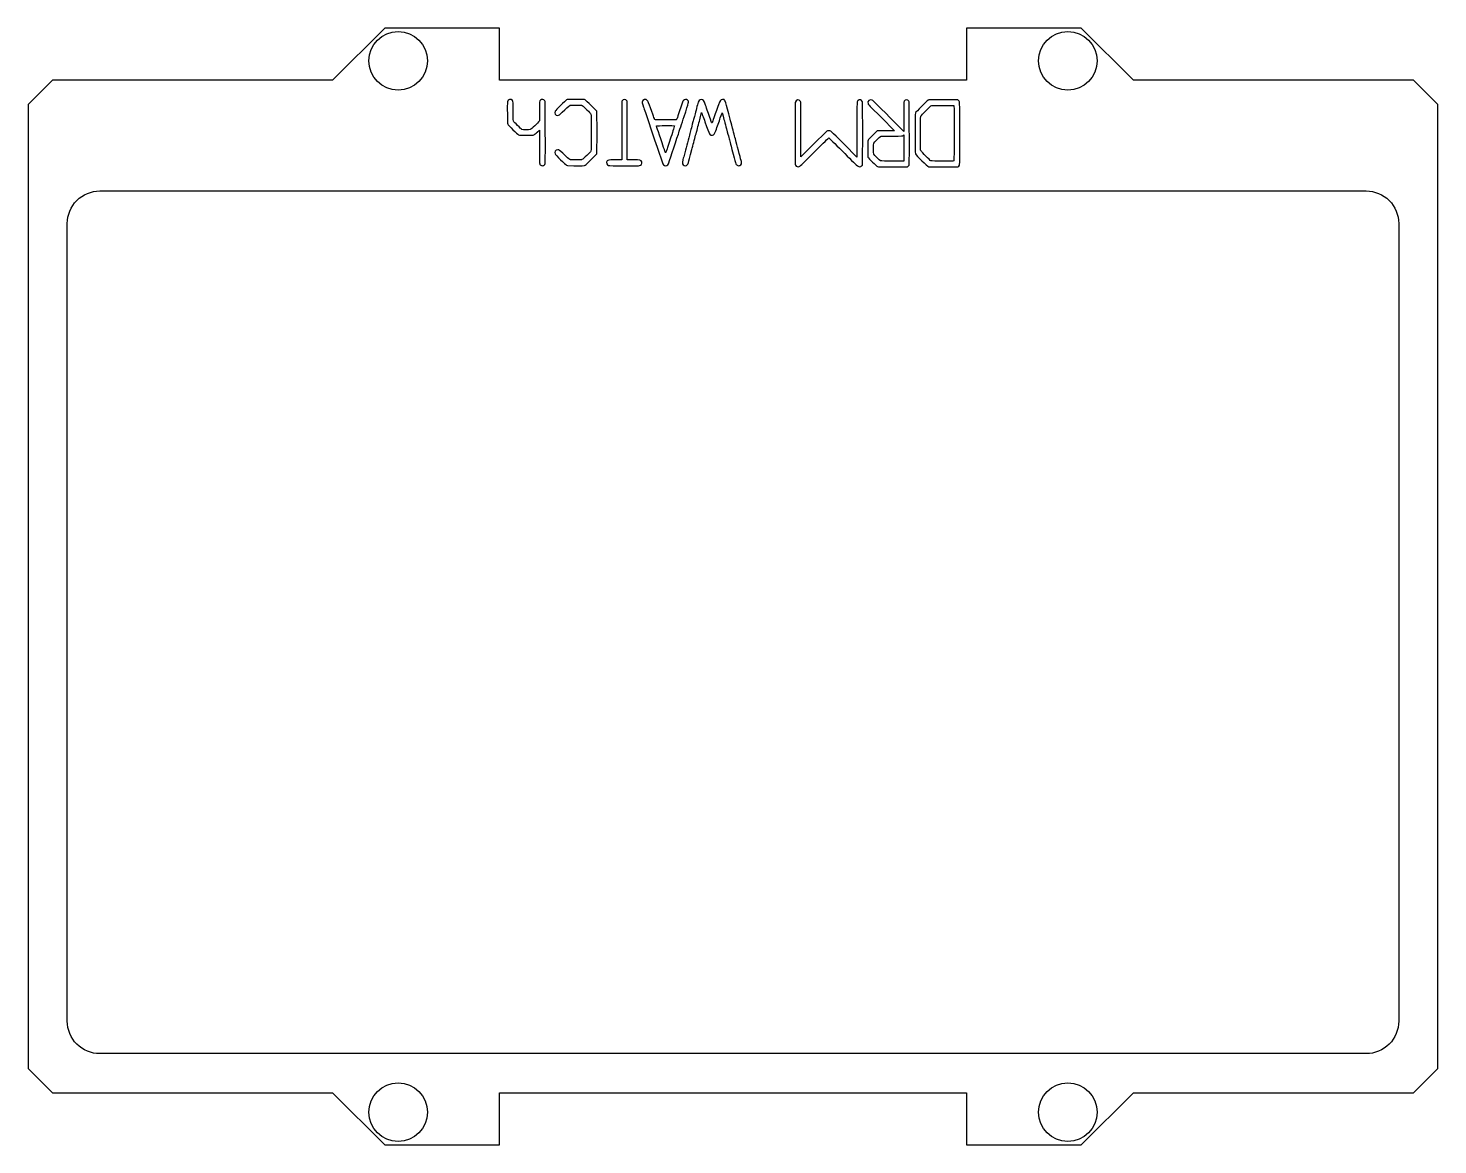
# Model space of a CAD drawing. Header units: millimetres. Extents: x 64.9 to 129.9, y 39.7 to 91.1.
import ezdxf

# ---------------------------------------------------------------- set-up
doc = ezdxf.new("R2010")
doc.units = ezdxf.units.MM
doc.layers.get('0').update_dxf_attribs({"linetype": 'CONTINUOUS'})

msp = doc.modelspace()

# ---------------------------------------------------------------- linework, layer by layer
for p, q in [((88.761, 87.751), (88.744, 87.779)), ((88.763, 86.386), (88.761, 87.751)), ((89.77, 87.847), (89.741, 87.829)), ((90.168, 87.847), (89.77, 87.847)), ((90.566, 87.847), (90.168, 87.847)), ((90.599, 87.829), (90.566, 87.847)), ((92.532, 87.768), (92.516, 87.789)), ((92.534, 86.414), (92.532, 87.768)), ((95.092, 87.763), (95.002, 87.488)), ((95.13, 87.802), (95.092, 87.763)), ((100.536, 87.722), (100.521, 87.751)), ((100.538, 86.463), (100.536, 87.722)), ((107.77, 87.825), (107.099, 87.827)), ((107.798, 87.802), (107.77, 87.825)), ((88.493, 87.298), (88.493, 86.867)), ((90.172, 87.582), (90.426, 87.582)), ((90.426, 87.582), (90.46, 87.561)), ((95.933, 87.121), (95.964, 87.242)), ((95.964, 87.242), (96.011, 87.11)), ((105.282, 87.061), (105.282, 86.373)), ((106.53, 87.545), (106.566, 87.563)), ((106.566, 87.563), (107.076, 87.563)), ((107.076, 87.563), (107.585, 87.563)), ((107.585, 87.563), (107.589, 87.539)), ((88.381, 86.334), (88.489, 86.436)), ((88.493, 86.867), (88.476, 86.842)), ((88.489, 86.436), (88.493, 85.662)), ((92.285, 86.415), (92.281, 85.063)), ((92.536, 85.06), (92.534, 86.414)), ((94.789, 86.908), (94.311, 86.908)), ((94.806, 86.925), (94.789, 86.908)), ((100.54, 85.204), (100.538, 86.463)), ((103.117, 86.46), (103.117, 85.191)), ((104.243, 87.009), (104.844, 86.407)), ((104.844, 86.407), (104.461, 86.407)), ((105.282, 86.373), (104.651, 87.006)), ((87.532, 86.215), (87.569, 86.197)), ((87.569, 86.197), (87.889, 86.197)), ((87.889, 86.197), (88.209, 86.197)), ((88.209, 86.197), (88.241, 86.214)), ((101.131, 85.794), (100.54, 85.204)), ((103.117, 85.191), (102.524, 85.784)), ((105.265, 86.196), (105.282, 86.211)), ((105.282, 86.211), (105.282, 85.61)), ((106.048, 85.512), (106.048, 86.28)), ((89.918, 85.06), (89.886, 85.078)), ((106.07, 85.476), (106.048, 85.512)), ((89.746, 84.815), (89.785, 84.796)), ((89.785, 84.796), (90.072, 84.793)), ((90.17, 85.06), (89.918, 85.06)), ((92.281, 85.063), (91.976, 85.06)), ((92.813, 85.06), (92.536, 85.06)), ((104.069, 84.754), (104.108, 84.736)), ((104.108, 84.736), (104.763, 84.736)), ((105.494, 84.782), (105.523, 84.815)), ((105.523, 84.815), (105.528, 84.921))]:
    msp.add_line(p, q)
msp.add_lwpolyline([(108.159, 39.68), (113.452, 39.68), (115.852, 42.08), (128.757, 42.08), (129.878, 43.201), (129.878, 87.609), (128.757, 88.73), (115.852, 88.73), (113.452, 91.13), (108.159, 91.13), (108.159, 88.73), (86.659, 88.73), (86.659, 91.13), (81.366, 91.13), (78.966, 88.73), (66.061, 88.73), (64.94, 87.609), (64.94, 43.201), (66.061, 42.08), (78.966, 42.08), (81.366, 39.68), (86.659, 39.68), (86.659, 42.08), (108.159, 42.08)], close=True)
msp.add_lwpolyline([(128.078, 82.13), (128.078, 45.38, -0.414214), (126.578, 43.88), (68.24, 43.88, -0.414214), (66.74, 45.38), (66.74, 82.13, -0.414214), (68.24, 83.63), (126.578, 83.63, -0.414214)], format="xyb", close=True)
for centre in [(81.987, 89.63), (112.831, 89.63), (81.987, 41.18), (112.831, 41.18)]:
    msp.add_circle(centre, 1.35)
for points in [[(87.019, 87.733), (87.005, 87.638), (87.014, 86.739), (87.03, 86.709)], [(87.257, 87.791), (87.183, 87.891), (87.038, 87.856), (87.019, 87.733)], [(87.285, 87.287), (87.285, 87.719), (87.283, 87.757), (87.257, 87.791)], [(88.54, 87.812), (88.492, 87.768), (88.493, 87.775), (88.493, 87.298)], [(88.744, 87.779), (88.695, 87.857), (88.605, 87.872), (88.54, 87.812)], [(89.741, 87.829), (89.7, 87.804), (89.231, 87.337), (89.214, 87.304)], [(91.13, 87.304), (91.109, 87.343), (90.64, 87.807), (90.599, 87.829)], [(92.297, 87.781), (92.291, 87.77), (92.288, 87.423), (92.285, 86.415)], [(92.516, 87.789), (92.459, 87.867), (92.345, 87.862), (92.297, 87.781)], [(93.481, 87.775), (93.409, 87.898), (93.236, 87.86), (93.229, 87.719)], [(93.229, 87.719), (93.227, 87.674), (93.232, 87.657), (93.287, 87.497)], [(93.607, 87.453), (93.529, 87.667), (93.498, 87.746), (93.481, 87.775)], [(95.314, 87.813), (95.256, 87.865), (95.187, 87.861), (95.13, 87.802)], [(95.158, 87.055), (95.387, 87.744), (95.388, 87.749), (95.314, 87.813)], [(95.949, 87.842), (95.854, 87.847), (95.826, 87.81), (95.772, 87.604)], [(96.144, 87.583), (96.068, 87.802), (96.042, 87.837), (95.949, 87.842)], [(96.926, 87.843), (96.839, 87.843), (96.809, 87.804), (96.736, 87.594)], [(97.215, 87.177), (97.033, 87.874), (97.046, 87.843), (96.926, 87.843)], [(100.274, 87.709), (100.26, 87.618), (100.269, 84.846), (100.283, 84.82)], [(100.521, 87.751), (100.458, 87.872), (100.295, 87.844), (100.274, 87.709)], [(103.169, 87.801), (103.112, 87.755), (103.117, 87.879), (103.117, 86.46)], [(103.372, 87.742), (103.338, 87.823), (103.235, 87.853), (103.169, 87.801)], [(103.372, 84.825), (103.387, 84.855), (103.387, 87.706), (103.372, 87.742)], [(103.822, 87.808), (103.704, 87.869), (103.589, 87.773), (103.63, 87.647)], [(104.651, 87.006), (103.991, 87.667), (103.872, 87.781), (103.822, 87.808)], [(105.297, 87.774), (105.282, 87.75), (105.282, 87.741), (105.282, 87.061)], [(105.515, 87.766), (105.469, 87.843), (105.343, 87.847), (105.297, 87.774)], [(105.528, 84.921), (105.541, 85.195), (105.529, 87.743), (105.515, 87.766)], [(106.398, 87.814), (106.356, 87.794), (105.824, 87.26), (105.809, 87.223)], [(107.099, 87.827), (106.442, 87.829), (106.428, 87.828), (106.398, 87.814)], [(107.856, 86.286), (107.856, 87.917), (107.862, 87.75), (107.798, 87.802)], [(87.298, 86.841), (87.286, 86.859), (87.285, 86.894), (87.285, 87.287)], [(89.214, 87.304), (89.168, 87.216), (89.231, 87.112), (89.33, 87.112)], [(89.33, 87.112), (89.392, 87.112), (89.41, 87.124), (89.546, 87.257)], [(89.546, 87.257), (89.692, 87.401), (89.856, 87.548), (89.892, 87.568)], [(89.892, 87.568), (89.916, 87.581), (89.936, 87.582), (90.172, 87.582)], [(90.46, 87.561), (90.541, 87.514), (90.835, 87.228), (90.864, 87.17)], [(90.864, 87.17), (90.888, 87.12), (90.887, 85.517), (90.863, 85.47)], [(91.133, 85.343), (91.152, 85.388), (91.148, 87.267), (91.13, 87.304)], [(93.287, 87.497), (93.32, 87.402), (93.414, 87.123), (93.497, 86.879)], [(93.815, 86.922), (93.795, 86.938), (93.781, 86.974), (93.607, 87.453)], [(95.002, 87.488), (94.834, 86.97), (94.824, 86.943), (94.806, 86.925)], [(94.891, 86.249), (94.932, 86.374), (95.052, 86.737), (95.158, 87.055)], [(95.617, 87.018), (95.604, 86.968), (95.579, 86.873), (95.562, 86.809)], [(95.772, 87.604), (95.715, 87.387), (95.644, 87.117), (95.617, 87.018)], [(95.861, 86.845), (95.883, 86.93), (95.916, 87.054), (95.933, 87.121)], [(96.011, 87.11), (96.036, 87.037), (96.083, 86.903), (96.115, 86.812)], [(96.249, 87.28), (96.215, 87.377), (96.167, 87.513), (96.144, 87.583)], [(96.37, 86.935), (96.338, 87.027), (96.283, 87.183), (96.249, 87.28)], [(96.619, 87.261), (96.584, 87.162), (96.531, 87.01), (96.501, 86.924)], [(96.736, 87.594), (96.707, 87.51), (96.654, 87.361), (96.619, 87.261)], [(96.825, 86.993), (96.891, 87.181), (96.906, 87.224), (96.911, 87.228)], [(96.911, 87.228), (96.912, 87.23), (96.926, 87.184), (96.941, 87.127)], [(96.941, 87.127), (96.956, 87.069), (96.988, 86.948), (97.012, 86.856)], [(97.388, 86.525), (97.289, 86.899), (97.254, 87.03), (97.215, 87.177)], [(103.63, 87.647), (103.641, 87.614), (103.694, 87.559), (104.243, 87.009)], [(105.809, 87.223), (105.792, 87.181), (105.792, 85.375), (105.809, 85.334)], [(106.048, 86.28), (106.048, 87.048), (106.048, 87.048), (106.064, 87.079)], [(106.064, 87.079), (106.087, 87.126), (106.483, 87.522), (106.53, 87.545)], [(107.589, 87.539), (107.597, 87.495), (107.593, 85.028), (107.586, 85.014)], [(87.03, 86.709), (87.052, 86.666), (87.489, 86.236), (87.532, 86.215)], [(87.683, 86.466), (87.65, 86.489), (87.315, 86.815), (87.298, 86.841)], [(88.072, 86.456), (88.014, 86.434), (87.718, 86.441), (87.683, 86.466)], [(88.476, 86.842), (88.442, 86.788), (88.109, 86.47), (88.072, 86.456)], [(88.688, 84.808), (88.771, 84.861), (88.766, 84.757), (88.763, 86.386)], [(93.497, 86.879), (93.967, 85.481), (94.157, 84.923), (94.178, 84.883)], [(94.311, 86.908), (93.85, 86.908), (93.833, 86.908), (93.815, 86.922)], [(93.886, 86.633), (93.892, 86.64), (94.711, 86.642), (94.717, 86.636)], [(94.213, 85.636), (94.016, 86.215), (93.88, 86.628), (93.886, 86.633)], [(94.717, 86.636), (94.719, 86.633), (94.644, 86.4), (94.55, 86.116)], [(95.562, 86.809), (95.484, 86.51), (95.45, 86.383), (95.404, 86.208)], [(95.688, 86.194), (95.708, 86.269), (95.746, 86.411), (95.772, 86.51)], [(95.772, 86.51), (95.798, 86.61), (95.838, 86.76), (95.861, 86.845)], [(96.115, 86.812), (96.343, 86.163), (96.326, 86.194), (96.457, 86.202)], [(96.442, 86.762), (96.435, 86.755), (96.429, 86.768), (96.37, 86.935)], [(96.501, 86.924), (96.471, 86.837), (96.444, 86.764), (96.442, 86.762)], [(96.457, 86.202), (96.535, 86.207), (96.557, 86.234), (96.617, 86.404)], [(96.617, 86.404), (96.686, 86.599), (96.771, 86.838), (96.825, 86.993)], [(97.012, 86.856), (97.037, 86.765), (97.08, 86.603), (97.108, 86.496)], [(97.108, 86.496), (97.214, 86.092), (97.226, 86.046), (97.274, 85.866)], [(97.48, 86.175), (97.458, 86.26), (97.416, 86.418), (97.388, 86.525)], [(101.822, 86.407), (101.742, 86.407), (101.764, 86.427), (101.131, 85.794)], [(102.524, 85.784), (101.884, 86.423), (101.902, 86.407), (101.822, 86.407)], [(104.051, 86.394), (104.012, 86.376), (103.651, 86.005), (103.632, 85.964)], [(104.461, 86.407), (104.114, 86.407), (104.076, 86.406), (104.051, 86.394)], [(88.241, 86.214), (88.259, 86.224), (88.322, 86.278), (88.381, 86.334)], [(94.55, 86.116), (94.456, 85.833), (94.363, 85.55), (94.343, 85.489)], [(94.435, 84.883), (94.447, 84.908), (94.738, 85.777), (94.891, 86.249)], [(95.404, 86.208), (95.314, 85.872), (95.243, 85.601), (95.154, 85.262)], [(95.514, 85.535), (95.563, 85.721), (95.642, 86.017), (95.688, 86.194)], [(97.274, 85.866), (97.301, 85.765), (97.339, 85.621), (97.359, 85.546)], [(97.558, 85.881), (97.537, 85.958), (97.502, 86.09), (97.48, 86.175)], [(97.794, 84.986), (97.782, 85.034), (97.625, 85.628), (97.558, 85.881)], [(101.259, 85.522), (101.563, 85.827), (101.817, 86.076), (101.822, 86.076)], [(101.822, 86.076), (101.827, 86.076), (102.102, 85.806), (102.432, 85.477)], [(103.632, 85.964), (103.614, 85.923), (103.61, 85.233), (103.628, 85.19)], [(103.897, 85.321), (103.876, 85.366), (103.875, 85.785), (103.897, 85.827)], [(103.897, 85.827), (103.917, 85.867), (104.174, 86.131), (104.206, 86.145)], [(104.206, 86.145), (104.229, 86.155), (104.296, 86.157), (104.722, 86.159)], [(104.722, 86.159), (105.243, 86.161), (105.225, 86.159), (105.265, 86.196)], [(107.843, 84.82), (107.855, 84.841), (107.856, 84.954), (107.856, 86.286)], [(88.493, 85.662), (88.497, 84.796), (88.492, 84.862), (88.549, 84.819)], [(89.334, 85.531), (89.234, 85.531), (89.169, 85.431), (89.212, 85.341)], [(89.212, 85.341), (89.232, 85.299), (89.699, 84.839), (89.746, 84.815)], [(89.568, 85.366), (89.424, 85.505), (89.388, 85.531), (89.334, 85.531)], [(89.886, 85.078), (89.848, 85.099), (89.754, 85.185), (89.568, 85.366)], [(90.45, 85.074), (90.425, 85.061), (90.405, 85.06), (90.17, 85.06)], [(90.863, 85.47), (90.833, 85.412), (90.517, 85.109), (90.45, 85.074)], [(90.604, 84.817), (90.649, 84.844), (91.12, 85.313), (91.133, 85.343)], [(94.304, 85.38), (94.301, 85.383), (94.261, 85.498), (94.213, 85.636)], [(94.343, 85.489), (94.324, 85.427), (94.306, 85.378), (94.304, 85.38)], [(95.154, 85.262), (95.132, 85.177), (95.105, 85.078), (95.095, 85.042)], [(95.305, 84.836), (95.343, 84.876), (95.328, 84.828), (95.514, 85.535)], [(97.359, 85.546), (97.534, 84.869), (97.539, 84.854), (97.602, 84.811)], [(100.463, 84.757), (100.509, 84.778), (100.66, 84.922), (101.259, 85.522)], [(102.432, 85.477), (102.762, 85.148), (103.057, 84.856), (103.087, 84.828)], [(103.628, 85.19), (103.654, 85.128), (103.999, 84.786), (104.069, 84.754)], [(104.207, 85.016), (104.164, 85.035), (103.918, 85.278), (103.897, 85.321)], [(105.282, 85.61), (105.282, 85.136), (105.28, 85.009), (105.273, 85.006)], [(105.809, 85.334), (105.838, 85.263), (106.366, 84.761), (106.429, 84.743)], [(106.523, 85.018), (106.485, 85.036), (106.1, 85.425), (106.07, 85.476)], [(88.549, 84.819), (88.584, 84.792), (88.654, 84.786), (88.688, 84.808)], [(90.072, 84.793), (90.23, 84.791), (90.408, 84.792), (90.466, 84.794)], [(90.466, 84.794), (90.563, 84.798), (90.576, 84.8), (90.604, 84.817)], [(91.616, 85.012), (91.555, 84.943), (91.593, 84.814), (91.678, 84.798)], [(91.976, 85.06), (91.645, 85.056), (91.656, 85.057), (91.616, 85.012)], [(91.678, 84.798), (91.707, 84.792), (92.969, 84.789), (93.062, 84.795)], [(93.205, 84.979), (93.174, 85.054), (93.146, 85.06), (92.813, 85.06)], [(93.062, 84.795), (93.181, 84.801), (93.245, 84.883), (93.205, 84.979)], [(94.178, 84.883), (94.214, 84.812), (94.303, 84.773), (94.358, 84.803)], [(94.358, 84.803), (94.384, 84.817), (94.421, 84.856), (94.435, 84.883)], [(95.095, 85.042), (95.065, 84.94), (95.07, 84.88), (95.111, 84.836)], [(95.111, 84.836), (95.164, 84.779), (95.253, 84.78), (95.305, 84.836)], [(97.602, 84.811), (97.633, 84.79), (97.698, 84.788), (97.731, 84.808)], [(97.731, 84.808), (97.793, 84.847), (97.814, 84.906), (97.794, 84.986)], [(100.283, 84.82), (100.322, 84.75), (100.393, 84.725), (100.463, 84.757)], [(103.087, 84.828), (103.168, 84.754), (103.236, 84.728), (103.294, 84.751)], [(103.294, 84.751), (103.317, 84.761), (103.358, 84.8), (103.372, 84.825)], [(105.273, 85.006), (105.239, 84.992), (104.239, 85.002), (104.207, 85.016)], [(104.763, 84.736), (105.13, 84.737), (105.428, 84.74), (105.441, 84.744)], [(105.441, 84.744), (105.454, 84.747), (105.478, 84.765), (105.494, 84.782)], [(106.429, 84.743), (106.475, 84.731), (107.723, 84.734), (107.759, 84.746)], [(107.586, 85.014), (107.575, 84.993), (106.568, 84.997), (106.523, 85.018)], [(107.759, 84.746), (107.791, 84.758), (107.825, 84.788), (107.843, 84.82)]]:
    msp.add_open_spline(points, degree=3)

doc.saveas('drawing.dxf')
